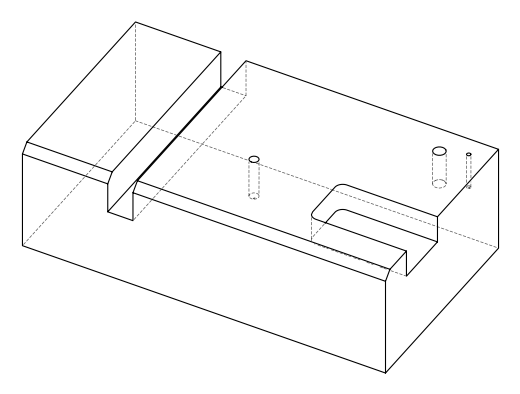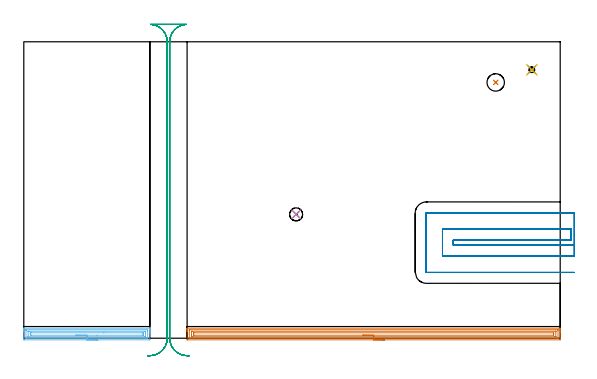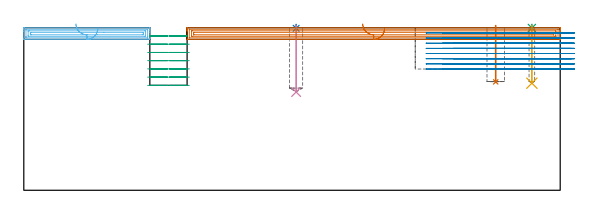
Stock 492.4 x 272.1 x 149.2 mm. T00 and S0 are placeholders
(PLAN: 9 operations, 6 tool changes, 40.2 min)
(1 INDEXABLE_INSERT_DRILL_BLIND_HOLE_FROM_SOLID | STEP1POCKET | NXT0302_003 | 0.21 min | 9930 mm3)
(2 SPOT_DRILL | STEP1POCKET_1 | NXT0321_9005460120000 | 0.03 min | 1 mm3)
(3 SPOT_DRILL_1 | STEP1POCKET_2 | NXT0321_9005460120000 | 0.03 min | 0 mm3)
(4 DRILL_BLIND_HOLE_INTO_CENTER | STEP1POCKET_1 | UGT0301_515 | 0.25 min | 6365 mm3)
(5 DRILL_BLIND_HOLE_INTO_CENTER_1 | STEP1POCKET_2 | UGT0301_447 | 0.21 min | 1042 mm3)
(6 AREA_MILL | FG_CHAMFER_SURFACE | UGT0205_001 | 3.95 min | 6974 mm3)
(7 AREA_MILL_1 | FG_CHAMFER_SURFACE_1 | UGT0205_001 | 11.21 min | 20037 mm3)
(8 MILL_SLOT | SLOT_PARTIAL_RECTANGULAR | UGT0201_094 | Follow Part, ap 5, ae 75% | 14.68 min | 375120 mm3)
(9 MILL_RECTANGULAR_SLOT | SLOT_RECTANGULAR | UGT0201_004 | Follow Part, ap 8, ae 75% | 9.64 min | 491484 mm3)
(TOOL NXT0302_003 | Index. Insert Drill 16mm [880-D1600L20-05] | D16 PA176 FL80 Z2)
(TOOL NXT0321_9005460120000 | NC Spot Drill, 142deg, 12mm, Carbide, Uncoated | D12 PA142 FL30 Z2)
(TOOL UGT0301_515 | Carbide Drill 12.0 mm | D12 PA118 FL101 Z2)
(TOOL UGT0301_447 | Carbide Drill 5.2 mm | D5.2 PA118 FL52 Z2)
(TOOL UGT0205_001 | Chamfer Mill 20 x 3 x 45 deg. | D20 FL50 Z2)
(TOOL UGT0201_094 | End mill 20 mm | D20 FL38 Z4)
(TOOL UGT0201_004 | End Mill 32 mm | D32 FL53 Z6)
(OP 1 INDEXABLE_INSERT_DRILL_BLIND_HOLE_FROM_SOLID)
G17 G21 G94 G90
T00 M6
G54
G17 G0 G90 X433.2 Y234.8 S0 M3
G43 Z159.2 H1
G94 G81 G98 Z99.5 F250. R151.2
G80
M5
M2
(OP 2 SPOT_DRILL)
G17 G21 G94 G90
T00 M6
G54
G17 G0 G90 X250. Y113.7 S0 M3
G43 Z159.2 H0
G94 G81 G98 Z148.684 F250. R152.2
G80
M5
M2
(OP 3 SPOT_DRILL_1)
G17 G21 G94 G90
T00 M6
G54
G17 G0 G90 X466.4 Y246.4 S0 M3
G43 Z159.2 H0
G94 G81 G98 Z148.976 F250. R152.2
G80
M5
M2
(OP 4 DRILL_BLIND_HOLE_INTO_CENTER)
G17 G21 G94 G90
T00 M6
G54
G17 G0 G90 X250. Y113.7 S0 M3
G43 Z159.2 H0
G94 G81 G98 Z90.2 F250. R151.2
G80
M5
M2
(OP 5 DRILL_BLIND_HOLE_INTO_CENTER_1)
G17 G21 G94 G90
T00 M6
G54
G17 G0 G90 X466.4 Y246.4 S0 M3
G43 Z159.2 H0
G94 G81 G98 Z98.3 F250. R151.2
G80
M5
M2
(OP 6 AREA_MILL)
G17 G21 G94 G90
T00 M6
G54
G17 G0 G90 X67.85 Y-1.5 S1061 M3
G43 Z159.2 H0
Z148.5
G94 G1 X67.812 Z147.628 F250.
X67.698 Z146.764
X67.509 Z145.912
X67.247 Z145.08
X66.913 Z144.274
X66.51 Z143.5
X66.042 Z142.764
X65.51 Z142.072
X64.921 Z141.429
X64.278 Z140.84
X63.586 Z140.309
X62.85 Z139.84
X62.076 Z139.437
X61.27 Z139.103
X60.438 Z138.841
X59.587 Z138.652
X58.722 Z138.538
X57.85 Z138.5
X0.628
X0.14 Y-1.495 Z138.503
X0.009 Y-1.492 Z138.506
X0. Y-1.012 Z138.985
Y6.06 Z146.055
Y7.47 Z147.466
Y7.828 Z147.823
Y8.545 Z148.545
Y8.805 Z148.804
X0.008 Y9.182 Z149.173
X0.009 Y9.197 Z149.188
X0.181 Y9.2 Z149.2
X115.519
X115.691 Y9.197 Z149.188
X115.693 Y9.182 Z149.173
X115.7 Y8.804 Z148.804
Y8.545 Z148.545
Y7.828 Z147.823
Y6.586 Z146.583
Y5.176 Z145.172
Y-1.012 Z138.985
X115.698 Y-1.277 Z138.72
X115.69 Y-1.492 Z138.506
X115.473 Y-1.499 Z138.499
X57.85 Y-1.5 Z138.5
Y-0.086 Z139.914
X2.373 Y-0.085 Z139.915
X2.02 Y-0.079 Z139.921
X2.01 Y0.035 Z140.035
X2.003 Y0.281 Z140.281
X2.001 Y0.756 Z140.756
X2. Y1.168 Z141.168
Y6.944 Z146.944
X2.002 Y7.354 Z147.354
X2.01 Y7.767 Z147.767
X2.013 Y7.78 Z147.78
X2.019 Y7.782 Z147.782
X2.044 Y7.784 Z147.784
X2.097 Y7.785 Z147.785
X2.204 Y7.786 Z147.786
X113.327 Y7.785 Z147.785
X113.68 Y7.779 Z147.779
X113.69 Y7.665 Z147.665
X113.697 Y7.419 Z147.419
X113.699 Y6.944 Z146.944
X113.7 Y6.532 Z146.532
Y0.756 Z140.756
X113.698 Y0.346 Z140.346
X113.69 Y-0.067 Z139.933
X113.687 Y-0.08 Z139.92
X113.681 Y-0.082 Z139.918
X113.656 Y-0.084 Z139.916
X113.603 Y-0.085 Z139.915
X113.496 Y-0.086 Z139.914
X57.85
Y1.329 Z141.329
X4.519
X4.205 Y1.331 Z141.331
X4.1 Y1.332 Z141.332
X4.025 Y1.335 Z141.335
X4.01 Y1.438 Z141.438
X4.005 Y1.64 Z141.64
X4.001 Y1.841 Z141.841
Y6.06 Z146.06
X4.003 Y6.26 Z146.26
X4.01 Y6.329 Z146.329
X4.017 Y6.365 Z146.365
X4.048 Y6.366 Z146.366
X4.205 Y6.369 Z146.369
X4.784 Y6.371 Z146.371
X5.099
X111.181
X111.495 Y6.369 Z146.369
X111.6 Y6.368 Z146.368
X111.675 Y6.365 Z146.365
X111.69 Y6.262 Z146.262
X111.695 Y6.06 Z146.06
X111.699 Y5.859 Z145.859
Y1.64 Z141.64
X111.697 Y1.44 Z141.44
X111.69 Y1.371 Z141.371
X111.683 Y1.335 Z141.335
X111.652 Y1.334 Z141.334
X111.495 Y1.331 Z141.331
X110.916 Y1.329 Z141.329
X110.601 Y1.328 Z141.328
X57.85 Y1.329 Z141.329
Y2.743 Z142.743
X6.887
X6.665 Y2.744 Z142.744
X6.129 Y2.75 Z142.75
X6.01 Y2.758 Z142.758
X6.005 Y2.968 Z142.968
X6. Y3.401 Z143.401
Y4.285 Z144.285
Y4.292 Z144.292
X6.005 Y4.73 Z144.73
X6.01 Y4.943 Z144.943
X6.221 Y4.95 Z144.95
X6.887 Y4.956 Z144.956
X73.497 Y4.957 Z144.957
X108.813
X109.035 Y4.956 Z144.956
X109.571 Y4.95 Z144.95
X109.69 Y4.942 Z144.942
X109.695 Y4.732 Z144.732
X109.7 Y4.299 Z144.299
Y3.415 Z143.415
X109.695 Y2.97 Z142.97
X109.69 Y2.757 Z142.757
X109.479 Y2.749 Z142.749
X108.813 Y2.744 Z142.744
X67.238 Y2.743 Z142.743
X57.85
X56.978 Z142.781
X56.114 Z142.895
X55.262 Z143.083
X54.43 Z143.346
X53.624 Z143.68
X52.85 Z144.082
X52.114 Z144.551
X51.422 Z145.082
X50.779 Z145.672
X50.19 Z146.315
X49.659 Z147.007
X49.19 Z147.743
X48.787 Z148.516
X48.453 Z149.322
X48.191 Z150.154
X48.002 Z151.006
X47.888 Z151.871
X47.85 Z152.743
G0 Z159.2
M5
M2
(OP 7 AREA_MILL_1)
G17 G21 G94 G90
T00 M6
G54
G17 G0 G90 X331.15 Y-1.5 S1061 M3
G43 Z159.2 H0
Z148.5
G94 G1 X331.112 Z147.628 F250.
X330.998 Z146.764
X330.809 Z145.912
X330.547 Z145.08
X330.213 Z144.274
X329.81 Z143.5
X329.342 Z142.764
X328.81 Z142.072
X328.221 Z141.429
X327.578 Z140.84
X326.886 Z140.308
X326.15 Z139.84
X325.376 Z139.437
X324.57 Z139.103
X323.738 Z138.841
X322.887 Z138.652
X322.022 Z138.538
X321.15 Z138.5
X150.518
X150.114 Y-1.496 Z138.502
X149.91 Y-1.492 Z138.506
X149.9 Y-1.285 Z138.713
Y6.06 Z146.054
Y6.605 Z146.602
Y6.944 Z146.94
Y7.489 Z147.485
Y7.828 Z147.823
Y8.507 Z148.506
Y8.826 Z148.825
X149.907 Y9.183 Z149.174
X149.909 Y9.197 Z149.188
X150.072 Y9.2 Z149.2
X492.229
X492.391 Y9.197 Z149.188
X492.393 Y9.183 Z149.174
X492.4 Y8.826 Z148.825
Y8.507 Z148.506
Y7.828 Z147.823
Y6.605 Z146.602
Y6.06 Z146.054
Y5.448 Z145.444
Y-1.012 Z138.985
X492.398 Y-1.287 Z138.711
X492.39 Y-1.492 Z138.506
X492.183 Y-1.499 Z138.499
X321.15 Y-1.5 Z138.5
Y-0.086 Z139.914
X152.262 Y-0.085 Z139.915
X151.911 Y-0.079 Z139.921
X151.906 Y0.034 Z140.034
X151.901 Y0.272 Z140.272
Y7.344 Z147.344
X151.91 Y7.745 Z147.745
X151.915 Y7.78 Z147.78
X151.934 Y7.782 Z147.782
X151.986 Y7.785 Z147.785
X152.092 Y7.786 Z147.786
X152.305
X490.039 Y7.785 Z147.785
X490.389 Y7.779 Z147.779
X490.394 Y7.666 Z147.666
X490.399 Y7.428 Z147.428
Y0.356 Z140.356
X490.39 Y-0.045 Z139.955
X490.385 Y-0.08 Z139.92
X490.366 Y-0.082 Z139.918
X490.314 Y-0.085 Z139.915
X490.208 Y-0.086 Z139.914
X489.995
X321.15
Y1.328 Z141.328
X154.406 Y1.329 Z141.329
X154.092 Y1.33 Z141.33
X153.987 Y1.332 Z141.332
X153.913 Y1.335 Z141.335
X153.907 Y1.45 Z141.45
X153.902 Y1.64 Z141.64
X153.9 Y1.829 Z141.829
X153.901 Y6.249 Z146.249
X153.905 Y6.313 Z146.313
X153.91 Y6.358 Z146.358
X153.936 Y6.364 Z146.364
X154.092 Y6.367 Z146.367
X154.671 Y6.371 Z146.371
X487.894
X488.208 Y6.37 Z146.37
X488.313 Y6.368 Z146.368
X488.387 Y6.365 Z146.365
X488.393 Y6.249 Z146.249
X488.398 Y6.06 Z146.06
X488.4 Y5.871 Z145.871
X488.399 Y1.451 Z141.451
X488.395 Y1.387 Z141.387
X488.39 Y1.342 Z141.342
X488.364 Y1.335 Z141.335
X488.208 Y1.333 Z141.333
X487.629 Y1.329 Z141.329
X321.15 Y1.328 Z141.328
Y2.743 Z142.743
X156.019
X155.966 Y2.744 Z142.744
X155.929 Y2.747 Z142.747
X155.913 Y2.749 Z142.749
X155.91 Y2.766 Z142.766
X155.905 Y2.972 Z142.972
X155.9 Y3.386 Z143.386
Y4.27 Z144.27
Y4.292 Z144.292
X155.906 Y4.723 Z144.723
X155.91 Y4.937 Z144.937
X155.918 Y4.951 Z144.951
X155.945 Y4.953 Z144.953
X156.004 Y4.955 Z144.955
X156.1 Y4.957 Z144.957
X486.281
X486.334 Y4.956 Z144.956
X486.371 Y4.953 Z144.953
X486.387 Y4.951 Z144.951
X486.39 Y4.934 Z144.934
X486.395 Y4.728 Z144.728
X486.4 Y4.314 Z144.314
Y3.429 Z143.429
Y3.408 Z143.408
X486.394 Y2.977 Z142.977
X486.39 Y2.763 Z142.763
X486.382 Y2.749 Z142.749
X486.355 Y2.747 Z142.747
X486.297 Y2.744 Z142.744
X486.2 Y2.743 Z142.743
X321.15
X320.278 Z142.781
X319.414 Z142.895
X318.562 Z143.083
X317.73 Z143.346
X316.924 Z143.68
X316.15 Z144.082
X315.414 Z144.551
X314.722 Z145.082
X314.079 Z145.672
X313.49 Z146.315
X312.959 Z147.007
X312.49 Z147.743
X312.087 Z148.517
X311.753 Z149.322
X311.491 Z150.154
X311.302 Z151.006
X311.188 Z151.871
X311.15 Z152.743
G0 Z159.2
M5
M2
(OP 8 MILL_SLOT)
G17 G21 G94 G90
T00 M6
G54
G17 G0 G90 X505.4 Y85.4 S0 M3
G43 Z159.2 H0
Z144.462
G94 G1 X502.4 F250.
X394.3 F500.
Y90.1
X502.4
Y100.1
X384.3
Y75.4
X502.4
X505.4 F250.
Y115.1
X502.4
X369.7 F500.
G3 X369.3 Y114.7 R0.4
G1 Y60.8
G3 X369.7 Y60.4 R0.4
G1 X502.4
X505.4 F250.
G0 Y85.4 Z139.725
G1 X502.4
X394.3 F500.
Y90.1
X502.4
Y100.1
X384.3
Y75.4
X502.4
X505.4 F250.
Y115.1
X502.4
X369.7 F500.
G3 X369.3 Y114.7 R0.4
G1 Y60.8
G3 X369.7 Y60.4 R0.4
G1 X502.4
X505.4 F250.
G0 Y85.4 Z134.987
G1 X502.4
X394.3 F500.
Y90.1
X502.4
Y100.1
X384.3
Y75.4
X502.4
X505.4 F250.
Y115.1
X502.4
X369.7 F500.
G3 X369.3 Y114.7 R0.4
G1 Y60.8
G3 X369.7 Y60.4 R0.4
G1 X502.4
X505.4 F250.
G0 Y85.4 Z130.25
G1 X502.4
X394.3 F500.
Y90.1
X502.4
Y100.1
X384.3
Y75.4
X502.4
X505.4 F250.
Y115.1
X502.4
X369.7 F500.
G3 X369.3 Y114.7 R0.4
G1 Y60.8
G3 X369.7 Y60.4 R0.4
G1 X502.4
X505.4 F250.
G0 Y85.4 Z125.512
G1 X502.4
X394.3 F500.
Y90.1
X502.4
Y100.1
X384.3
Y75.4
X502.4
X505.4 F250.
Y115.1
X502.4
X369.7 F500.
G3 X369.3 Y114.7 R0.4
G1 Y60.8
G3 X369.7 Y60.4 R0.4
G1 X502.4
X505.4 F250.
G0 Y85.4 Z120.775
G1 X502.4
X394.3 F500.
Y90.1
X502.4
Y100.1
X384.3
Y75.4
X502.4
X505.4 F250.
Y115.1
X502.4
X369.7 F500.
G3 X369.3 Y114.7 R0.4
G1 Y60.8
G3 X369.7 Y60.4 R0.4
G1 X502.4
X505.4 F250.
G0 Y85.4 Z116.037
G1 X502.4
X394.3 F500.
Y90.1
X502.4
Y100.1
X384.3
Y75.4
X502.4
X505.4 F250.
Y115.1
X502.4
X369.7 F500.
G3 X369.3 Y114.7 R0.4
G1 Y60.8
G3 X369.7 Y60.4 R0.4
G1 X502.4
X505.4 F250.
G0 Y85.4 Z111.3
G1 X502.4
X394.3 F500.
Y90.1
X502.4
Y100.1
X384.3
Y75.4
X502.4
X505.4 F250.
Y115.1
X502.4
X369.7 F500.
G3 X369.3 Y114.7 R0.4
G1 Y60.8
G3 X369.7 Y60.4 R0.4
G1 X502.4
X505.4 F250.
G0 Z159.2
M5
M2
(OP 9 MILL_RECTANGULAR_SLOT)
G17 G21 G94 G90
T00 M6
G54
G17 G0 G90 X150.546 Y-16.266 S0 M3
G43 Z159.2 H0
Z141.643
G94 G1 X147.578 Y-15.831 F250.
G2 X133.9 Y0. R16. F500.
G1 Y272.1
G2 X149.334 Y288.09 R16.
G1 X116.266
G2 X131.7 Y272.1 R16.
G1 Y0.
G2 X118.031 Y-15.829 R16.
G1 X115.063 Y-16.266 F250.
G0 X151.915 Y-16.154 Z134.086
G1 X148.921 Y-15.97
G2 X133.9 Y0. R16. F500.
G1 Y272.1
G2 X149.334 Y288.09 R16.
G1 X116.266
G2 X131.7 Y272.1 R16.
G1 Y0.
G2 X116.679 Y-15.97 R16.
G1 X113.685 Y-16.154 F250.
G0 X151.915 Z126.529
G1 X148.921 Y-15.97
G2 X133.9 Y0. R16. F500.
G1 Y272.1
G2 X149.334 Y288.09 R16.
G1 X116.266
G2 X131.7 Y272.1 R16.
G1 Y0.
G2 X116.679 Y-15.97 R16.
G1 X113.685 Y-16.154 F250.
G0 X151.915 Z118.971
G1 X148.921 Y-15.97
G2 X133.9 Y0. R16. F500.
G1 Y272.1
G2 X149.334 Y288.09 R16.
G1 X116.266
G2 X131.7 Y272.1 R16.
G1 Y0.
G2 X116.679 Y-15.97 R16.
G1 X113.685 Y-16.154 F250.
G0 X151.915 Z111.414
G1 X148.921 Y-15.97
G2 X133.9 Y0. R16. F500.
G1 Y272.1
G2 X149.334 Y288.09 R16.
G1 X116.266
G2 X131.7 Y272.1 R16.
G1 Y0.
G2 X116.679 Y-15.97 R16.
G1 X113.685 Y-16.154 F250.
G0 X151.915 Z103.857
G1 X148.921 Y-15.97
G2 X133.9 Y0. R16. F500.
G1 Y272.1
G2 X149.334 Y288.09 R16.
G1 Y288.1
X116.266
Y288.09
G2 X131.7 Y272.1 R16.
G1 Y0.
G2 X116.679 Y-15.97 R16.
G1 X113.685 Y-16.154 F250.
G0 X151.915 Z96.3
G1 X148.921 Y-15.97
G2 X133.9 Y0. R16. F500.
G1 Y272.1
G2 X149.334 Y288.09 R16.
G1 Y288.1
X116.266
Y288.09
G2 X131.7 Y272.1 R16.
G1 Y0.
G2 X116.679 Y-15.97 R16.
G1 X113.685 Y-16.154 F250.
G0 Z159.2
M5
M2
